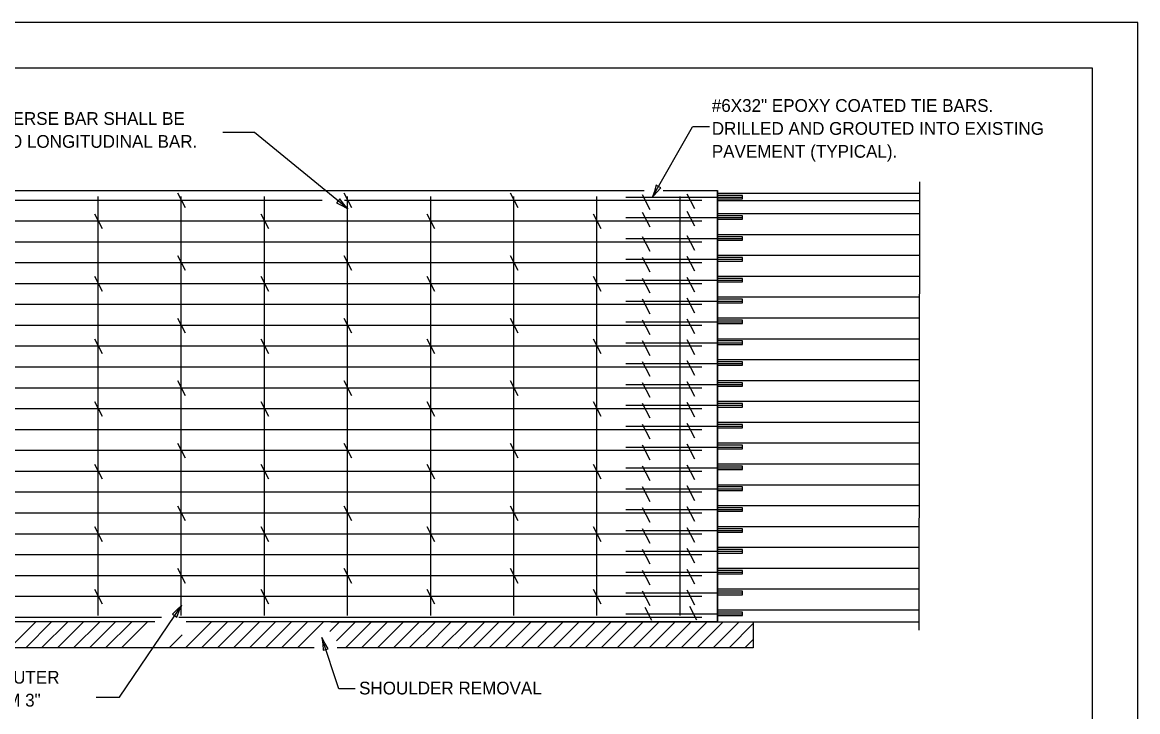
# Model space of a CAD drawing. Extents: x 0 to 2.83, y 0 to 1.83.
# Drawn here: x 1.812 to 2.833, y 1.202 to 1.833 of the extents above; entities that cross this region are included whole.
import ezdxf

# ---------------------------------------------------------------- set-up
doc = ezdxf.new("R2010")
doc.units = 0
for name, color, linetype in [('RD_Pr_Roadway_Items', 7, 'Continuous'), ('RD_Pr_Roadway_Notes', 7, 'Continuous'), ('SH_General_Details', 7, 'Continuous'), ('SH_Printer_Plotting_Border', 7, 'Continuous')]:
    doc.layers.add(name, color=color, linetype=linetype)

msp = doc.modelspace()

# ---------------------------------------------------------------- linework, layer by layer
at = {"layer": 'RD_Pr_Roadway_Items'}
for p, q in [((2.6333, 1.2766), (2.6338, 1.6872)), ((1.6959, 1.6794), (2.3814, 1.6794)), ((1.9538, 1.6771), (1.9609, 1.6636)), ((2.1061, 1.6771), (2.1132, 1.6636)), ((2.2584, 1.6771), (2.2655, 1.6636)), ((2.3988, 1.6794), (2.4484, 1.6794)), ((2.4203, 1.6764), (2.4274, 1.6629)), ((2.4484, 1.2844), (2.4484, 1.6794)), ((2.4484, 1.2844), (2.4484, 1.6794)), ((2.4484, 1.677), (2.6338, 1.677)), ((1.7094, 1.6706), (2.0863, 1.6706)), ((1.8811, 1.29), (1.8811, 1.6738)), ((1.9572, 1.29), (1.9572, 1.6738)), ((2.0334, 1.29), (2.0334, 1.6738)), ((2.1066, 1.6706), (2.434, 1.6706)), ((2.1095, 1.29), (2.1095, 1.6738)), ((2.1857, 1.29), (2.1857, 1.6738)), ((2.2618, 1.29), (2.2618, 1.6738)), ((2.3379, 1.29), (2.3379, 1.6738)), ((2.3645, 1.6732), (2.4713, 1.6732)), ((2.3794, 1.6755), (2.3865, 1.662)), ((2.4141, 1.29), (2.4141, 1.6738)), ((2.6338, 1.6698), (2.4484, 1.6698)), ((1.8777, 1.658), (1.8848, 1.6445)), ((2.03, 1.658), (2.037, 1.6445)), ((2.1823, 1.658), (2.1893, 1.6445)), ((2.3345, 1.658), (2.3416, 1.6445)), ((2.3794, 1.6594), (2.3865, 1.6459)), ((2.4203, 1.6603), (2.4274, 1.6468)), ((2.6338, 1.6579), (2.4484, 1.6579)), ((1.7094, 1.6515), (2.434, 1.6515)), ((2.3644, 1.6545), (2.4713, 1.6545)), ((2.3644, 1.6354), (2.4713, 1.6354)), ((2.3794, 1.6373), (2.3865, 1.6238)), ((2.4203, 1.6382), (2.4274, 1.6247)), ((2.6337, 1.6388), (2.4484, 1.6388)), ((1.7094, 1.6324), (2.434, 1.6324)), ((1.9538, 1.6198), (1.9609, 1.6063)), ((2.1061, 1.6198), (2.1132, 1.6063)), ((2.2584, 1.6198), (2.2655, 1.6063)), ((2.3644, 1.6163), (2.4713, 1.6163)), ((2.3794, 1.6182), (2.3865, 1.6047)), ((2.4203, 1.6191), (2.4274, 1.6056)), ((2.6337, 1.6197), (2.4484, 1.6197)), ((1.7094, 1.6133), (2.434, 1.6133)), ((1.7094, 1.5942), (2.434, 1.5942)), ((1.8777, 1.6007), (1.8848, 1.5872)), ((2.03, 1.6007), (2.037, 1.5872)), ((2.1823, 1.6007), (2.1893, 1.5872)), ((2.3345, 1.6007), (2.3416, 1.5872)), ((2.3644, 1.5972), (2.4713, 1.5972)), ((2.3794, 1.5991), (2.3865, 1.5856)), ((2.4203, 1.6), (2.4274, 1.5865)), ((2.6337, 1.6006), (2.4484, 1.6006)), ((1.7094, 1.5751), (2.434, 1.5751)), ((2.3644, 1.5781), (2.4713, 1.5781)), ((2.3794, 1.58), (2.3865, 1.5665)), ((2.4203, 1.5809), (2.4274, 1.5674)), ((2.6337, 1.5815), (2.4484, 1.5815)), ((1.7094, 1.556), (2.434, 1.556)), ((1.9538, 1.5625), (1.9609, 1.549)), ((2.1061, 1.5625), (2.1132, 1.549)), ((2.2584, 1.5625), (2.2655, 1.549)), ((2.3644, 1.559), (2.4713, 1.559)), ((2.3794, 1.5609), (2.3865, 1.5474)), ((2.4203, 1.5618), (2.4274, 1.5483)), ((2.6336, 1.5624), (2.4484, 1.5624)), ((1.8777, 1.5434), (1.8848, 1.5299)), ((2.03, 1.5434), (2.037, 1.5299)), ((2.1823, 1.5434), (2.1893, 1.5299)), ((2.3345, 1.5434), (2.3416, 1.5299)), ((2.6336, 1.5433), (2.4484, 1.5433)), ((1.7094, 1.5369), (2.434, 1.5369)), ((2.3644, 1.5399), (2.4713, 1.5399)), ((2.3794, 1.5418), (2.3865, 1.5283)), ((2.4203, 1.5427), (2.4274, 1.5292)), ((2.3794, 1.5227), (2.3865, 1.5092)), ((2.4203, 1.5236), (2.4274, 1.5101)), ((2.6336, 1.5242), (2.4484, 1.5242)), ((1.7094, 1.5178), (2.434, 1.5178)), ((2.3644, 1.5208), (2.4713, 1.5208)), ((1.9538, 1.5052), (1.9609, 1.4917)), ((2.1061, 1.5052), (2.1132, 1.4917)), ((2.2584, 1.5052), (2.2655, 1.4917)), ((2.3794, 1.5036), (2.3865, 1.4901)), ((2.4203, 1.5045), (2.4274, 1.491)), ((2.6336, 1.5051), (2.4484, 1.5051)), ((1.7094, 1.4987), (2.434, 1.4987)), ((2.3644, 1.5017), (2.4713, 1.5017)), ((1.8777, 1.4861), (1.8848, 1.4726)), ((2.03, 1.4861), (2.037, 1.4726)), ((2.1823, 1.4861), (2.1893, 1.4726)), ((2.3345, 1.4861), (2.3416, 1.4726)), ((2.3644, 1.4826), (2.4713, 1.4826)), ((2.3794, 1.4845), (2.3865, 1.471)), ((2.4203, 1.4854), (2.4274, 1.4719)), ((2.6336, 1.486), (2.4484, 1.486)), ((1.7094, 1.4796), (2.434, 1.4796)), ((2.3644, 1.4635), (2.4713, 1.4635)), ((2.3794, 1.4654), (2.3865, 1.4519)), ((2.4203, 1.4663), (2.4274, 1.4528)), ((2.6335, 1.4669), (2.4484, 1.4669)), ((1.7094, 1.4605), (2.434, 1.4605)), ((1.7094, 1.4414), (2.434, 1.4414)), ((1.9538, 1.4479), (1.9609, 1.4344)), ((2.1061, 1.4479), (2.1132, 1.4344)), ((2.2584, 1.4479), (2.2655, 1.4344)), ((2.3644, 1.4444), (2.4713, 1.4444)), ((2.3794, 1.4463), (2.3865, 1.4328)), ((2.4203, 1.4472), (2.4274, 1.4337)), ((2.6335, 1.4478), (2.4484, 1.4478)), ((1.7094, 1.4223), (2.434, 1.4223)), ((1.8777, 1.4288), (1.8848, 1.4153)), ((2.03, 1.4288), (2.037, 1.4153)), ((2.1823, 1.4288), (2.1893, 1.4153)), ((2.3345, 1.4288), (2.3416, 1.4153)), ((2.3644, 1.4253), (2.4713, 1.4253)), ((2.3794, 1.4272), (2.3865, 1.4137)), ((2.4203, 1.4281), (2.4274, 1.4146)), ((2.6335, 1.4287), (2.4484, 1.4287)), ((1.7094, 1.4032), (2.434, 1.4032)), ((2.3644, 1.4062), (2.4713, 1.4062)), ((2.3794, 1.4081), (2.3865, 1.3946)), ((2.4203, 1.409), (2.4274, 1.3955)), ((2.6335, 1.4096), (2.4484, 1.4096)), ((1.9538, 1.3906), (1.9609, 1.3771)), ((2.1061, 1.3906), (2.1132, 1.3771)), ((2.2584, 1.3906), (2.2655, 1.3771)), ((2.4203, 1.3899), (2.4274, 1.3764)), ((2.6334, 1.3905), (2.4484, 1.3905)), ((1.7094, 1.3841), (2.434, 1.3841)), ((2.3644, 1.3871), (2.4713, 1.3871)), ((2.3794, 1.389), (2.3865, 1.3755)), ((1.8777, 1.3715), (1.8848, 1.358)), ((2.03, 1.3715), (2.037, 1.358)), ((2.1823, 1.3715), (2.1893, 1.358)), ((2.3345, 1.3715), (2.3416, 1.358)), ((2.3794, 1.3699), (2.3865, 1.3564)), ((2.4203, 1.3708), (2.4274, 1.3573)), ((2.6334, 1.3714), (2.4484, 1.3714)), ((1.7094, 1.365), (2.434, 1.365)), ((2.3644, 1.368), (2.4713, 1.368)), ((2.3644, 1.3489), (2.4713, 1.3489)), ((2.3794, 1.3508), (2.3865, 1.3373)), ((2.4203, 1.3517), (2.4274, 1.3382)), ((2.6334, 1.3523), (2.4484, 1.3523)), ((1.7094, 1.3459), (2.434, 1.3459)), ((1.9538, 1.3333), (1.9609, 1.3198)), ((2.1061, 1.3333), (2.1132, 1.3198)), ((2.2584, 1.3333), (2.2655, 1.3198)), ((2.3644, 1.3298), (2.4713, 1.3298)), ((2.3794, 1.3317), (2.3865, 1.3182)), ((2.4203, 1.3326), (2.4274, 1.3191)), ((2.6334, 1.3332), (2.4484, 1.3332)), ((1.7094, 1.3268), (2.434, 1.3268)), ((1.8777, 1.3142), (1.8848, 1.3007)), ((2.03, 1.3142), (2.037, 1.3007)), ((2.1823, 1.3142), (2.1893, 1.3007)), ((2.3345, 1.3142), (2.3416, 1.3007)), ((2.3644, 1.3107), (2.4713, 1.3107)), ((2.3794, 1.3126), (2.3865, 1.2991)), ((2.4203, 1.3135), (2.4274, 1.3)), ((2.6333, 1.3141), (2.4484, 1.3141)), ((1.7094, 1.3077), (2.434, 1.3077)), ((2.3818, 1.2976), (2.388, 1.2858)), ((2.4227, 1.2985), (2.4291, 1.2862)), ((1.7094, 1.2886), (1.9392, 1.2886)), ((1.9551, 1.2886), (2.434, 1.2886)), ((2.3644, 1.2916), (2.4713, 1.2916)), ((2.6333, 1.295), (2.4484, 1.295)), ((1.8001, 1.2606), (1.8239, 1.2844)), ((1.8147, 1.2606), (1.8385, 1.2844)), ((1.8293, 1.2606), (1.8532, 1.2844)), ((1.844, 1.2606), (1.8678, 1.2844)), ((1.8586, 1.2606), (1.8825, 1.2844)), ((1.8733, 1.2606), (1.8971, 1.2844)), ((1.8879, 1.2606), (1.9118, 1.2844)), ((1.9026, 1.2606), (1.9264, 1.2844)), ((1.9611, 1.2606), (1.985, 1.2844)), ((1.9758, 1.2606), (1.9996, 1.2844)), ((1.9904, 1.2606), (2.0143, 1.2844)), ((2.0051, 1.2606), (2.0289, 1.2844)), ((2.0197, 1.2606), (2.0435, 1.2844)), ((2.0343, 1.2606), (2.0582, 1.2844)), ((2.049, 1.2606), (2.0728, 1.2844)), ((2.0636, 1.2606), (2.0875, 1.2844)), ((2.0932, 1.2754), (2.1021, 1.2844)), ((2.0994, 1.267), (2.1168, 1.2844)), ((2.1076, 1.2606), (2.1314, 1.2844)), ((2.1222, 1.2606), (2.146, 1.2844)), ((2.1369, 1.2606), (2.1607, 1.2844)), ((2.1515, 1.2606), (2.1753, 1.2844)), ((2.1661, 1.2606), (2.19, 1.2844)), ((2.1808, 1.2606), (2.2046, 1.2844)), ((2.1954, 1.2606), (2.2193, 1.2844)), ((2.2109, 1.2598), (2.2347, 1.2836)), ((2.2247, 1.2606), (2.2485, 1.2844)), ((2.2394, 1.2606), (2.2632, 1.2844)), ((2.254, 1.2606), (2.2778, 1.2844)), ((2.2686, 1.2606), (2.2925, 1.2844)), ((2.2833, 1.2606), (2.3071, 1.2844)), ((2.2979, 1.2606), (2.3218, 1.2844)), ((2.3126, 1.2606), (2.3364, 1.2844)), ((2.3272, 1.2606), (2.351, 1.2844)), ((2.3419, 1.2606), (2.3657, 1.2844)), ((2.3565, 1.2606), (2.3803, 1.2844)), ((2.3711, 1.2606), (2.395, 1.2844)), ((2.3858, 1.2606), (2.4096, 1.2844)), ((2.4004, 1.2606), (2.4243, 1.2844)), ((2.4151, 1.2606), (2.4389, 1.2844)), ((2.4297, 1.2606), (2.4535, 1.2844)), ((2.4444, 1.2606), (2.4682, 1.2844)), ((2.4479, 1.2844), (2.6333, 1.2844)), ((2.459, 1.2606), (2.4811, 1.2827)), ((1.9466, 1.2607), (1.9582, 1.2723)), ((2.4736, 1.2606), (2.4811, 1.2681)), ((2.0789, 1.2606), (1.6637, 1.2606))]:
    msp.add_line(p, q, dxfattribs=at)
for points in [[(2.4484, 1.6794), (2.4484, 1.2844), (1.9616, 1.2844)], [(1.9331, 1.2844), (1.6959, 1.2844)], [(2.0942, 1.2844), (2.4811, 1.2844), (2.4811, 1.2606), (2.1001, 1.2606)]]:
    msp.add_lwpolyline(points, dxfattribs=at)
for points in [[(2.4713, 1.6748), (2.4485, 1.6748), (2.4485, 1.6716), (2.4713, 1.6716)], [(2.4713, 1.6561), (2.4485, 1.6561), (2.4485, 1.6529), (2.4713, 1.6529)], [(2.4713, 1.637), (2.4485, 1.637), (2.4485, 1.6338), (2.4713, 1.6338)], [(2.4713, 1.6179), (2.4485, 1.6179), (2.4485, 1.6147), (2.4713, 1.6147)], [(2.4713, 1.5988), (2.4485, 1.5988), (2.4485, 1.5956), (2.4713, 1.5956)], [(2.4713, 1.5797), (2.4485, 1.5797), (2.4485, 1.5765), (2.4713, 1.5765)], [(2.4713, 1.5606), (2.4485, 1.5606), (2.4485, 1.5574), (2.4713, 1.5574)], [(2.4713, 1.5415), (2.4485, 1.5415), (2.4485, 1.5383), (2.4713, 1.5383)], [(2.4713, 1.5224), (2.4485, 1.5224), (2.4485, 1.5192), (2.4713, 1.5192)], [(2.4713, 1.5033), (2.4485, 1.5033), (2.4485, 1.5001), (2.4713, 1.5001)], [(2.4713, 1.4842), (2.4485, 1.4842), (2.4485, 1.481), (2.4713, 1.481)], [(2.4713, 1.4651), (2.4485, 1.4651), (2.4485, 1.4619), (2.4713, 1.4619)], [(2.4713, 1.446), (2.4485, 1.446), (2.4485, 1.4428), (2.4713, 1.4428)], [(2.4713, 1.4269), (2.4485, 1.4269), (2.4485, 1.4237), (2.4713, 1.4237)], [(2.4713, 1.4078), (2.4485, 1.4078), (2.4485, 1.4046), (2.4713, 1.4046)], [(2.4713, 1.3887), (2.4485, 1.3887), (2.4485, 1.3855), (2.4713, 1.3855)], [(2.4713, 1.3696), (2.4485, 1.3696), (2.4485, 1.3664), (2.4713, 1.3664)], [(2.4713, 1.3505), (2.4485, 1.3505), (2.4485, 1.3473), (2.4713, 1.3473)], [(2.4713, 1.3314), (2.4485, 1.3314), (2.4485, 1.3282), (2.4713, 1.3282)], [(2.4713, 1.3123), (2.4485, 1.3123), (2.4485, 1.3091), (2.4713, 1.3091)], [(2.4713, 1.2932), (2.4485, 1.2932), (2.4485, 1.29), (2.4713, 1.29)]]:
    msp.add_lwpolyline(points, close=True, dxfattribs=at)
at = {"layer": 'RD_Pr_Roadway_Notes'}
for p, q in [((2.3886, 1.6729), (2.4255, 1.7375)), ((2.441, 1.7375), (2.4255, 1.7375)), ((2.0242, 1.7323), (1.9953, 1.7323)), ((2.1099, 1.6624), (2.0242, 1.7323)), ((1.9008, 1.2153), (1.9576, 1.2997)), ((2.1016, 1.223), (2.0859, 1.27)), ((2.1164, 1.223), (2.1016, 1.223)), ((1.8793, 1.2153), (1.9008, 1.2153))]:
    msp.add_line(p, q, dxfattribs=at)
for points in [[(2.3965, 1.6818), (2.3944, 1.683), (2.3923, 1.6842), (2.3906, 1.6784), (2.3886, 1.6729), (2.3927, 1.6777)], [(2.1024, 1.6717), (2.1009, 1.6698), (2.0993, 1.6679), (2.1048, 1.6653), (2.1099, 1.6624), (2.1058, 1.6672)], [(1.9491, 1.2914), (1.9511, 1.29), (1.9531, 1.2886), (1.9552, 1.2943), (1.9576, 1.2997), (1.9532, 1.2952)], [(2.0873, 1.2582), (2.0896, 1.259), (2.0919, 1.2597), (2.0887, 1.2648), (2.0859, 1.27), (2.0868, 1.2638)]]:
    msp.add_lwpolyline(points, close=True, dxfattribs=at)
at = {"layer": 'SH_General_Details'}
for p, q in [((2.8333, 1.8333), (0, 1.8333)), ((2.8333, 0), (2.8333, 1.8333))]:
    msp.add_line(p, q, dxfattribs=at)
msp.add_lwpolyline([(0.1667, 1.7917), (2.7917, 1.7917), (2.7917, 0.0417), (0.1667, 0.0417)], close=True, dxfattribs=at)
at = {"layer": 'SH_Printer_Plotting_Border'}
msp.add_lwpolyline([(0, 0), (2.8333, 0), (2.8333, 1.8333), (0, 1.8333)], close=True, dxfattribs=at)

# ---------------------------------------------------------------- texts
at = {"layer": 'RD_Pr_Roadway_Notes'}
for s, p in [('#6X32" EPOXY COATED TIE BARS.', (2.4432, 1.7513)), ('* NO. 6 TRANSVERSE BAR SHALL BE', (1.6839, 1.7394)), ('DRILLED AND GROUTED INTO EXISTING', (2.4432, 1.7303)), ('TIED TO LONGITUDINAL BAR.', (1.75, 1.7184)), ('PAVEMENT (TYPICAL). ', (2.4432, 1.7093)), ('TRANSVERSE REBAR SHALL EXTEND TO OUTER', (1.4755, 1.2277)), ('SHOULDER REMOVAL', (2.1201, 1.2178)), ('LONGITUDINAL REBAR WHILE PROVIDING A MINIMUM 3"', (1.4016, 1.2067))]:
    msp.add_text(s, height=0.011667, dxfattribs=at).set_placement(p)

doc.saveas('drawing.dxf')
